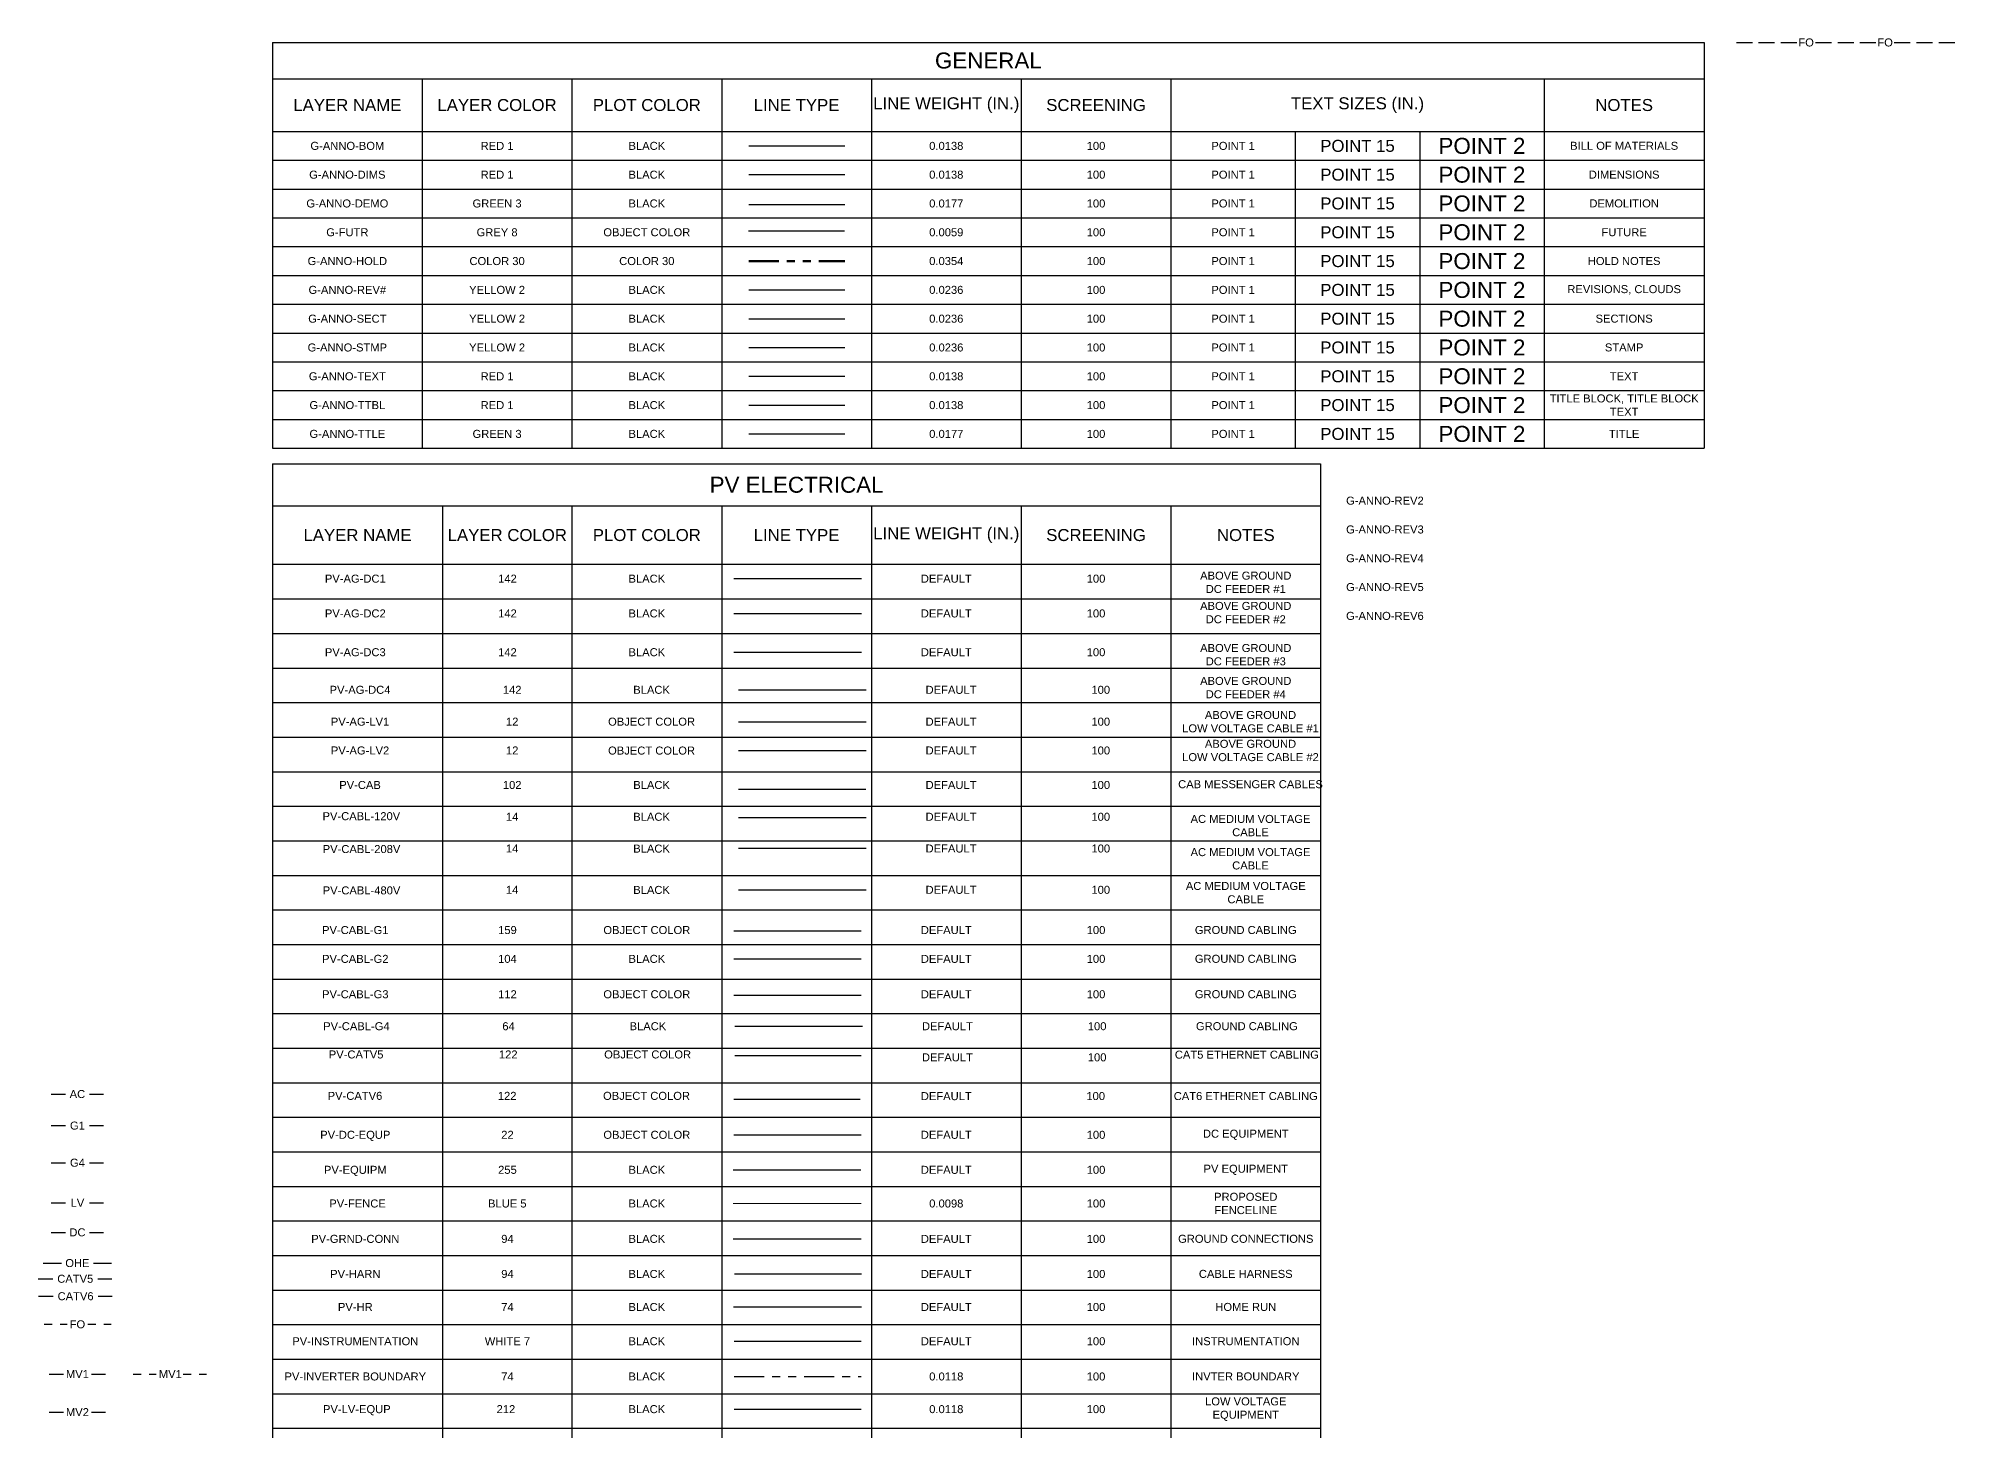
# Model space of a CAD drawing. Header units: feet. Extents: x -21 to 1000, y -35 to 71.
# Drawn here: x -20.82 to 3.13, y -17.35 to 0.05 of the extents above; entities that cross this region are included whole.
import ezdxf
from ezdxf.enums import TextEntityAlignment as Align
from ezdxf.lldxf.tags import DXFTag

# ---------------------------------------------------------------- set-up
doc = ezdxf.new("R2010")
doc.units = ezdxf.units.FT
doc.header["$MEASUREMENT"] = 0
for name, pattern in [('DASHDOTX2', [2, 1, -0.5, 0, -0.5]), ('PHANTOM2', [1.25, 0.625, -0.125, 0.125, -0.125, 0.125, -0.125]), ('PHANTOM4', [0.6875, 0.3125, 0.0625, -0.0625, 0.0625, -0.0625, 0.0625, -0.0625])]:
    doc.linetypes.add(name, pattern=pattern)
for name, color, linetype in [('G-ANNO-BOM', 1, 'Continuous'), ('G-ANNO-DEMO', 3, 'Continuous'), ('G-ANNO-DIMS', 1, 'Continuous'), ('G-ANNO-REV1', 2, 'Continuous'), ('G-ANNO-REV2', 2, 'Continuous'), ('G-ANNO-REV3', 2, 'Continuous'), ('G-ANNO-REV4', 2, 'Continuous'), ('G-ANNO-REV5', 2, 'Continuous'), ('G-ANNO-REV6', 2, 'Continuous'), ('G-ANNO-SECT', 2, 'Continuous'), ('G-ANNO-STMP', 2, 'Continuous'), ('G-ANNO-TEXT', 1, 'Continuous'), ('G-ANNO-TTBL', 1, 'Continuous'), ('G-ANNO-TTLE', 3, 'Continuous'), ('G-FUTR', 8, 'Continuous'), ('PV-AG-DC1', 142, 'DC1'), ('PV-AG-DC2', 142, 'AGDC2'), ('PV-AG-DC3', 142, 'AGDC3'), ('PV-AG-DC4', 142, 'AGDC4'), ('PV-AG-LV1', 12, 'AGLV1'), ('PV-AG-LV2', 12, 'AGLV2'), ('PV-CAB', 102, 'CAB'), ('PV-CABL-120V', 14, '120V'), ('PV-CABL-208V', 14, '208V'), ('PV-CABL-480V', 14, '480V'), ('PV-CABL-G1', 159, 'G1'), ('PV-CABL-G2', 104, 'G2'), ('PV-CABL-G3', 112, 'G3'), ('PV-CABL-G4', 64, 'G4'), ('PV-CATV5', 122, 'CATV5'), ('PV-CATV6', 122, 'CATV6'), ('PV-DC-EQUP', 22, 'Continuous'), ('PV-EQUIPM', 255, 'Continuous'), ('PV-GRND-CONN', 94, 'Continuous'), ('PV-HARN', 94, 'Continuous'), ('PV-HR', 74, 'Continuous'), ('PV-INSTRUMENTATION', 7, 'Continuous'), ('PV-INVERTER BOUNDARY', 74, 'PHANTOM4'), ('PV-LV-EQUP', 212, 'Continuous'), ('PV-MESS-CABL', 102, 'MESSENGER')]:
    doc.layers.add(name, color=color, linetype=linetype)
doc.layers.add('G-ANNO-HOLD', color=30, linetype='PHANTOM4', lineweight=90)
doc.layers.add('PV-FENCE', color=5, linetype='FENCELINE1', lineweight=20)
doc.styles.add('NEI-A', font='arial.ttf')
tags = doc.linetypes.add('120V', pattern='A,0.176989,-0.050727,["120V",NEI-A,S=0.1,R=0,X=0,Y=-0.05],-0.379482,0.176989', length=0.784187).pattern_tags.tags
tags[6] = DXFTag(74, 10)
tags = doc.linetypes.add('208V', pattern='A,0.176989,-0.050727,["208V",NEI-A,S=0.1,R=0,X=0,Y=-0.05],-0.379482,0.176989', length=0.784187).pattern_tags.tags
tags[6] = DXFTag(74, 10)
tags = doc.linetypes.add('480V', pattern='A,0.176989,-0.050727,["480V",NEI-A,S=0.1,R=0,X=0,Y=-0.05],-0.379482,0.176989', length=0.784187).pattern_tags.tags
tags[6] = DXFTag(74, 10)
tags = doc.linetypes.add('AGDC2', pattern='A,0.176989,-0.035266,["DC2",NEI-A,S=0.1,R=0,X=0,Y=-0.05],-0.314734,0.176989', length=0.703978).pattern_tags.tags
tags[6] = DXFTag(74, 10)
tags = doc.linetypes.add('AGDC3', pattern='A,0.176989,-0.035266,["DC3",NEI-A,S=0.1,R=0,X=0,Y=-0.05],-0.314734,0.176989', length=0.703978).pattern_tags.tags
tags[6] = DXFTag(74, 10)
tags = doc.linetypes.add('AGDC4', pattern='A,0.176989,-0.035266,["DC4",NEI-A,S=0.1,R=0,X=0,Y=-0.05],-0.314734,0.176989', length=0.703978).pattern_tags.tags
tags[6] = DXFTag(74, 10)
tags = doc.linetypes.add('AGLV1', pattern='A,0.176989,-0.050716,["LV1",NEI-A,S=0.1,R=0,X=0,Y=-0.05],-0.299284,0.176989', length=0.703978).pattern_tags.tags
tags[6] = DXFTag(74, 10)
tags = doc.linetypes.add('AGLV2', pattern='A,0.176989,-0.050716,["LV2",NEI-A,S=0.1,R=0,X=0,Y=-0.05],-0.299284,0.176989', length=0.703978).pattern_tags.tags
tags[6] = DXFTag(74, 10)
tags = doc.linetypes.add('CAB', pattern='A,0.176989,-0.031378,["CAB",NEI-A,S=0.1,R=0,X=0,Y=-0.05],-0.318622,0.176989', length=0.703978).pattern_tags.tags
tags[6] = DXFTag(74, 10)
tags = doc.linetypes.add('CATV5', pattern='A,0.18216,-0.054518,["CATV5",NEI-A,S=0.1,R=0,X=0,Y=-0.05],-0.505136,0.176989', length=0.918803).pattern_tags.tags
tags[6] = DXFTag(74, 10)
tags = doc.linetypes.add('CATV6', pattern='A,0.18216,-0.054518,["CATV6",NEI-A,S=0.1,R=0,X=0,Y=-0.05],-0.505136,0.176989', length=0.918803).pattern_tags.tags
tags[6] = DXFTag(74, 10)
tags = doc.linetypes.add('DC1', pattern='A,0.176989,-0.035266,["DC1",NEI-A,S=0.1,R=0,X=0,Y=-0.05],-0.314734,0.176989', length=0.703978).pattern_tags.tags
tags[6] = DXFTag(74, 10)
doc.linetypes.add('FENCELINE1', pattern='A,0.25,-0.1,[133,ltypeshp.shx,S=0.1,R=0,X=-0.1,Y=0],-0.1,1', length=1.45)
tags = doc.linetypes.add('FIBER', pattern='A,0.376989,-0.053001,["FO",NEI-A,S=0.1,R=0,X=0,Y=-0.05],-0.246999,0.376989', length=1.053978).pattern_tags.tags
tags[6] = DXFTag(74, 10)
tags = doc.linetypes.add('G1', pattern='A,0.176989,-0.056821,["G1",NEI-A,S=0.1,R=0,X=0,Y=-0.05],-0.243179,0.176989', length=0.653978).pattern_tags.tags
tags[6] = DXFTag(74, 10)
tags = doc.linetypes.add('G2', pattern='A,0.176989,-0.056821,["G2",NEI-A,S=0.1,R=0,X=0,Y=-0.05],-0.243179,0.176989', length=0.653978).pattern_tags.tags
tags[6] = DXFTag(74, 10)
tags = doc.linetypes.add('G3', pattern='A,0.176989,-0.056821,["G3",NEI-A,S=0.1,R=0,X=0,Y=-0.05],-0.243179,0.176989', length=0.653978).pattern_tags.tags
tags[6] = DXFTag(74, 10)
tags = doc.linetypes.add('G4', pattern='A,0.176989,-0.056821,["G4",NEI-A,S=0.1,R=0,X=0,Y=-0.05],-0.243179,0.176989', length=0.653978).pattern_tags.tags
tags[6] = DXFTag(74, 10)
tags = doc.linetypes.add('MESSENGER', pattern='A,0.176989,-0.031547,["MESS",NEI-A,S=0.1,R=0,X=0,Y=-0.05],-0.429956,0.176989', length=0.815481).pattern_tags.tags
tags[6] = DXFTag(74, 10)

# ---------------------------------------------------------------- blocks, each defined once
blk = doc.blocks.new('*T188')
at = {"color": 0, "linetype": 'ByBlock', "lineweight": -2, "transparency": 16777216}
for p, q in [((0, 0), (13.101, 0)), ((0, 0), (0, -26.739)), ((13.101, 0), (13.101, -26.739)), ((0, -0.525), (13.101, -0.525)), ((2.127, -0.525), (2.127, -26.739)), ((3.743, -0.525), (3.743, -26.739)), ((5.615, -0.525), (5.615, -26.739)), ((7.486, -0.525), (7.486, -26.739)), ((9.358, -0.525), (9.358, -26.739)), ((11.23, -0.525), (11.23, -26.739)), ((0, -1.256), (13.101, -1.256)), ((0, -1.688), (13.101, -1.688)), ((0, -2.12), (13.101, -2.12)), ((0, -2.552), (13.101, -2.552)), ((0, -2.984), (13.101, -2.984)), ((0, -3.416), (13.101, -3.416)), ((0, -3.848), (13.101, -3.848)), ((0, -4.28), (13.101, -4.28)), ((0, -4.712), (13.101, -4.712)), ((0, -5.144), (13.101, -5.144)), ((0, -5.575), (13.101, -5.575)), ((0, -6.007), (13.101, -6.007)), ((0, -6.439), (13.101, -6.439)), ((0, -6.871), (13.101, -6.871)), ((0, -7.303), (13.101, -7.303)), ((0, -7.735), (13.101, -7.735)), ((0, -8.167), (13.101, -8.167)), ((0, -8.599), (13.101, -8.599)), ((0, -9.031), (13.101, -9.031)), ((0, -9.463), (13.101, -9.463)), ((0, -9.895), (13.101, -9.895)), ((0, -10.327), (13.101, -10.327)), ((0, -10.758), (13.101, -10.758)), ((0, -11.19), (13.101, -11.19)), ((0, -11.622), (13.101, -11.622)), ((0, -12.054), (13.101, -12.054)), ((0, -12.486), (13.101, -12.486)), ((0, -12.918), (13.101, -12.918)), ((0, -13.35), (13.101, -13.35)), ((0, -13.782), (13.101, -13.782)), ((0, -14.214), (13.101, -14.214)), ((0, -14.646), (13.101, -14.646)), ((0, -15.078), (13.101, -15.078)), ((0, -15.51), (13.101, -15.51)), ((0, -15.941), (13.101, -15.941)), ((0, -16.373), (13.101, -16.373)), ((0, -16.805), (13.101, -16.805)), ((0, -17.237), (13.101, -17.237)), ((0, -17.669), (13.101, -17.669)), ((0, -18.101), (13.101, -18.101)), ((0, -18.533), (13.101, -18.533)), ((0, -18.965), (13.101, -18.965)), ((0, -19.397), (13.101, -19.397)), ((0, -19.829), (13.101, -19.829)), ((0, -20.261), (13.101, -20.261)), ((0, -20.693), (13.101, -20.693)), ((0, -21.125), (13.101, -21.125)), ((0, -21.556), (13.101, -21.556)), ((0, -21.988), (13.101, -21.988)), ((0, -22.42), (13.101, -22.42)), ((0, -22.852), (13.101, -22.852)), ((0, -23.284), (13.101, -23.284)), ((0, -23.716), (13.101, -23.716)), ((0, -24.148), (13.101, -24.148)), ((0, -24.58), (13.101, -24.58)), ((0, -25.012), (13.101, -25.012)), ((0, -25.444), (13.101, -25.444)), ((0, -25.876), (13.101, -25.876)), ((0, -26.308), (13.101, -26.308)), ((0, -26.739), (13.101, -26.739))]:
    blk.add_line(p, q, dxfattribs=at)
at = {"color": 0, "transparency": 16777216, "attachment_point": 5, "style": 'NEI-A'}
for s, insert, char_height, width in [('PV ELECTRICAL', (6.551, -0.263), 0.2, 12.98132), ('LAYER NAME', (1.063, -0.891), 0.15, 2.00687), ('LAYER COLOR', (2.935, -0.891), 0.15, 1.49637), ('PLOT COLOR', (4.679, -0.891), 0.15, 1.75162), ('LINE TYPE', (6.551, -0.891), 0.15, 1.75162), ('LINE WEIGHT (IN.)', (8.422, -0.891), 0.15, 1.75162), ('SCREENING', (10.294, -0.891), 0.15, 1.75162), ('NOTES', (12.166, -0.891), 0.15, 1.75162)]:
    blk.add_mtext(s, dxfattribs=dict(at, insert=insert, char_height=char_height, width=width))
blk = doc.blocks.new('*T189')
at = {"color": 0, "linetype": 'ByBlock', "lineweight": -2, "transparency": 16777216}
for p, q in [((0, 0), (17.895, 0)), ((0, 0), (0, -5.072)), ((17.895, 0), (17.895, -5.072)), ((0, -0.453), (17.895, -0.453)), ((1.872, -0.453), (1.872, -5.072)), ((3.743, -0.453), (3.743, -5.072)), ((5.615, -0.453), (5.615, -5.072)), ((7.486, -0.453), (7.486, -5.072)), ((9.358, -0.453), (9.358, -5.072)), ((11.23, -0.453), (11.23, -5.072)), ((15.895, -0.453), (15.895, -5.072)), ((0, -1.112), (17.895, -1.112)), ((12.785, -1.112), (12.785, -5.072)), ((14.34, -1.112), (14.34, -5.072)), ((0, -1.472), (17.895, -1.472)), ((0, -1.832), (17.895, -1.832)), ((0, -2.192), (17.895, -2.192)), ((0, -2.552), (17.895, -2.552)), ((0, -2.912), (17.895, -2.912)), ((0, -3.272), (17.895, -3.272)), ((0, -3.632), (17.895, -3.632)), ((0, -3.992), (17.895, -3.992)), ((0, -4.352), (17.895, -4.352)), ((0, -4.712), (17.895, -4.712)), ((0, -5.072), (17.895, -5.072))]:
    blk.add_line(p, q, dxfattribs=at)
at = {"color": 0, "transparency": 16777216, "attachment_point": 5, "style": 'NEI-A'}
for s, insert, char_height, width in [('GENERAL', (8.948, -0.227), 0.2, 17.7751), ('LAYER NAME', (0.936, -0.783), 0.15, 1.75162), ('LAYER COLOR', (2.807, -0.783), 0.15, 1.75162), ('PLOT COLOR', (4.679, -0.783), 0.15, 1.75162), ('LINE TYPE', (6.551, -0.783), 0.15, 1.75162), ('LINE WEIGHT (IN.)', (8.422, -0.783), 0.15, 1.75162), ('SCREENING', (10.294, -0.783), 0.15, 1.75162), ('TEXT SIZES (IN.)', (13.562, -0.783), 0.15, 4.5454), ('NOTES', (16.895, -0.783), 0.15, 1.88)]:
    blk.add_mtext(s, dxfattribs=dict(at, insert=insert, char_height=char_height, width=width))

msp = doc.modelspace()

# ---------------------------------------------------------------- linework, layer by layer
for p, q in [((0, 0), (0, -3)), ((0.4028329, 0), (0.6030006, 0)), ((0.6812878, 0), (0.8811003, 0)), ((0.9593874, 0), (1.1591999, 0)), ((1.3909, 0), (1.5910676, 0)), ((1.6693548, 0), (1.8691673, 0)), ((1.9474545, 0), (2.147267, 0)), ((2.3751099, 0), (2.5752776, 0)), ((2.6535647, 0), (2.8533772, 0)), ((2.9316644, 0), (3.1314769, 0))]:
    msp.add_line(p, q)
at = {"layer": 'Defpoints', "linetype": 'Continuous'}
for p, q in [((-20.6602563, -13.1432957), (-20.4832675, -13.1432957)), ((-20.1832675, -13.1432957), (-20.0062787, -13.1432957)), ((-20.6602563, -13.537549), (-20.4832675, -13.537549)), ((-20.1832675, -13.537549), (-20.0062787, -13.537549)), ((-20.6602563, -14.0014817), (-20.4832675, -14.0014817)), ((-20.1832675, -14.0014817), (-20.0062787, -14.0014817)), ((-20.6602563, -14.5025974), (-20.4832675, -14.5025974)), ((-20.1832675, -14.5025974), (-20.0062787, -14.5025974)), ((-20.6602563, -14.871895), (-20.4832675, -14.871895)), ((-20.1832675, -14.871895), (-20.0062787, -14.871895)), ((-20.7602563, -15.2558354), (-20.5332675, -15.2558354)), ((-20.1332675, -15.2558354), (-19.9062787, -15.2558354)), ((-20.8219323, -15.452096), (-20.6397721, -15.452096)), ((-20.0801178, -15.452096), (-19.9031291, -15.452096)), ((-20.8177896, -15.6704099), (-20.6356294, -15.6704099)), ((-20.0759752, -15.6704099), (-19.8989864, -15.6704099)), ((-20.6852563, -16.6429847), (-20.5082675, -16.6429847)), ((-20.1582675, -16.6429847), (-19.9812787, -16.6429847)), ((-20.6852563, -17.1189595), (-20.5082675, -17.1189595)), ((-20.1582675, -17.1189595), (-19.9812787, -17.1189595))]:
    msp.add_line(p, q, dxfattribs=at)
at = {"layer": 'Defpoints', "linetype": 'DASHDOTX2', "ltscale": 0.1}
for p, q in [((-20.7494104, -16.0182218), (-20.4606941, -16.0182218)), ((-20.2010911, -16.0182218), (-19.9123748, -16.0182218)), ((-19.6365699, -16.6429847), (-19.3478536, -16.6429847)), ((-19.0100513, -16.6429847), (-18.721335, -16.6429847))]:
    msp.add_line(p, q, dxfattribs=at)
at = {"layer": 'G-ANNO-BOM'}
msp.add_line((-11.9417873, -1.292392), (-10.7393752, -1.292392), dxfattribs=at)
at = {"layer": 'G-ANNO-DEMO'}
msp.add_line((-11.9417873, -2.0255949), (-10.7393752, -2.0255949), dxfattribs=at)
at = {"layer": 'G-ANNO-DIMS'}
msp.add_line((-11.9417873, -1.652392), (-10.7393752, -1.652392), dxfattribs=at)
at = {"layer": 'G-ANNO-HOLD'}
msp.add_line((-11.9417873, -2.732392), (-10.7393752, -2.732392), dxfattribs=at)
at = {"layer": 'G-ANNO-REV1'}
msp.add_line((-11.9417873, -3.092392), (-10.7393752, -3.092392), dxfattribs=at)
at = {"layer": 'G-ANNO-SECT'}
msp.add_line((-11.9417873, -3.452392), (-10.7393752, -3.452392), dxfattribs=at)
at = {"layer": 'G-ANNO-STMP'}
msp.add_line((-11.9417873, -3.812392), (-10.7393752, -3.812392), dxfattribs=at)
at = {"layer": 'G-ANNO-TEXT'}
msp.add_line((-11.9417873, -4.172392), (-10.7393752, -4.172392), dxfattribs=at)
at = {"layer": 'G-ANNO-TTBL'}
msp.add_line((-11.9417873, -4.532392), (-10.7393752, -4.532392), dxfattribs=at)
at = {"layer": 'G-ANNO-TTLE'}
msp.add_line((-11.9417873, -4.892392), (-10.7393752, -4.892392), dxfattribs=at)
at = {"layer": 'G-FUTR'}
msp.add_line((-11.9456463, -2.356196), (-10.7432342, -2.356196), dxfattribs=at)
at = {"layer": 'PV-AG-DC1'}
msp.add_lwpolyline([(-12.1289701, -6.7018832), (-10.5320858, -6.7018832)], dxfattribs=at)
at = {"layer": 'PV-AG-DC2'}
msp.add_lwpolyline([(-12.1289701, -7.1362707), (-10.5320858, -7.1362707)], dxfattribs=at)
at = {"layer": 'PV-AG-DC3'}
msp.add_lwpolyline([(-12.1289701, -7.6211807), (-10.5320858, -7.6211807)], dxfattribs=at)
msp.add_lwpolyline([(-12.1289701, -7.6211807), (-10.5320858, -7.6211807)], dxfattribs=at)
at = {"layer": 'PV-AG-DC4'}
msp.add_lwpolyline([(-12.0697087, -8.0911189), (-10.4728243, -8.0911189)], dxfattribs=at)
at = {"layer": 'PV-AG-LV1'}
msp.add_lwpolyline([(-12.0697087, -8.4892898), (-10.4728243, -8.4892898)], dxfattribs=at)
at = {"layer": 'PV-AG-LV2'}
msp.add_lwpolyline([(-12.0697087, -8.8492898), (-10.4728243, -8.8492898)], dxfattribs=at)
at = {"layer": 'PV-CAB'}
msp.add_lwpolyline([(-12.0716831, -9.3314186), (-10.4784169, -9.3314186)], dxfattribs=at)
at = {"layer": 'PV-CABL-120V'}
msp.add_lwpolyline([(-12.0692729, -9.6876706), (-10.4756048, -9.6876706)], dxfattribs=at)
at = {"layer": 'PV-CABL-208V'}
msp.add_lwpolyline([(-12.0692729, -10.0691138), (-10.4756048, -10.0691138)], dxfattribs=at)
at = {"layer": 'PV-CABL-480V'}
msp.add_lwpolyline([(-12.0692729, -10.5905321), (-10.4756048, -10.5905321)], dxfattribs=at)
at = {"layer": 'PV-CABL-G1', "linetype": 'G1'}
msp.add_lwpolyline([(-12.1285343, -11.1037496), (-10.5348662, -11.1037496)], dxfattribs=at)
at = {"layer": 'PV-CABL-G2', "linetype": 'G2'}
msp.add_lwpolyline([(-12.1278884, -11.4537032), (-10.5348662, -11.4537032)], dxfattribs=at)
at = {"layer": 'PV-CABL-G3'}
msp.add_lwpolyline([(-12.1285343, -11.9061057), (-10.5348662, -11.9061057)], dxfattribs=at)
at = {"layer": 'PV-CABL-G4', "linetype": 'G4'}
msp.add_lwpolyline([(-12.1141056, -12.2958456), (-10.5210835, -12.2958456)], dxfattribs=at)
at = {"layer": 'PV-CATV5'}
msp.add_lwpolyline([(-12.1150737, -12.6624987), (-10.5357302, -12.6624987)], dxfattribs=at)
at = {"layer": 'PV-CATV6'}
msp.add_lwpolyline([(-12.1288565, -13.2090278), (-10.5495129, -13.2090278)], dxfattribs=at)
at = {"layer": 'PV-DC-EQUP'}
msp.add_line((-12.1298683, -13.6526836), (-10.5369518, -13.6526836), dxfattribs=at)
at = {"layer": 'PV-EQUIPM', "color": 0}
msp.add_line((-12.1348436, -14.0904836), (-10.5419414, -14.0904836), dxfattribs=at)
at = {"layer": 'PV-FENCE', "ltscale": 0.5}
msp.add_line((-12.1347289, -14.5112531), (-10.5357044, -14.5112531), dxfattribs=at)
at = {"layer": 'PV-GRND-CONN'}
msp.add_line((-12.135116, -14.9532753), (-10.5350019, -14.9532753), dxfattribs=at)
at = {"layer": 'PV-HARN'}
msp.add_line((-12.1220255, -15.3919841), (-10.5315178, -15.3919841), dxfattribs=at)
at = {"layer": 'PV-HR'}
msp.add_line((-12.1314598, -15.8048584), (-10.5344857, -15.8048584), dxfattribs=at)
at = {"layer": 'PV-INSTRUMENTATION'}
msp.add_line((-12.1250078, -16.2330023), (-10.5377117, -16.2330023), dxfattribs=at)
at = {"layer": 'PV-INVERTER BOUNDARY'}
msp.add_line((-12.1250078, -16.6731129), (-10.5377117, -16.6731129), dxfattribs=at)
at = {"layer": 'PV-LV-EQUP'}
msp.add_line((-12.1251511, -17.0816466), (-10.5378551, -17.0816466), dxfattribs=at)

# ---------------------------------------------------------------- block references
for name, p in [('*T189', (-17.8951027, 0)), ('*T188', (-17.8951027, -5.2665636))]:
    msp.add_blockref(name, p)

# ---------------------------------------------------------------- texts
at = {"style": 'NEI-A'}
for p in [(1.2744691, 0), (2.2621732, 0)]:
    msp.add_text('FO', height=0.1, dxfattribs=at).set_placement(p, align=Align.MIDDLE_CENTER)
at = {"layer": 'Defpoints', "linetype": 'G1', "style": 'NEI-A'}
for s, p in [('AC', (-20.3332675, -13.1432957)), ('G1', (-20.3332675, -13.537549)), ('G4', (-20.3332675, -14.0014817)), ('LV', (-20.3332675, -14.5025974)), ('DC', (-20.3332675, -14.871895)), ('OHE', (-20.3332675, -15.2558354)), ('CATV5', (-20.3601174, -15.452096)), ('CATV6', (-20.3559747, -15.6704099)), ('FO', (-20.3332675, -16.0212522)), ('MV1', (-20.3332675, -16.6429847)), ('MV1', (-19.1714813, -16.6429847)), ('MV2', (-20.3332675, -17.1189595))]:
    msp.add_text(s, height=0.1, dxfattribs=at).set_placement(p, align=Align.MIDDLE_CENTER)
at = {"layer": 'G-ANNO-BOM', "style": 'NEI-A'}
for s, height, p in [('POINT 2', 0.2, (-2.777566, -1.292392)), ('G-ANNO-BOM', 0.1, (-16.9592938, -1.292392)), ('RED 1', 0.1, (-15.0876759, -1.292392)), ('BLACK', 0.1, (-13.2160581, -1.292392)), ('0.0138', 0.1, (-9.4728225, -1.292392)), ('100', 0.1, (-7.6012046, -1.292392)), ('POINT 1', 0.1, (-5.8878298, -1.292392)), ('POINT 15', 0.15, (-4.3326979, -1.292392))]:
    msp.add_text(s, height=height, dxfattribs=at).set_placement(p, align=Align.MIDDLE_CENTER)
at = {"layer": 'G-ANNO-BOM', "insert": (-1, -1.292392), "char_height": 0.1, "width": 2, "attachment_point": 5, "style": 'NEI-A'}
msp.add_mtext('BILL OF MATERIALS', dxfattribs=at)
at = {"layer": 'G-ANNO-DEMO', "style": 'NEI-A'}
for s, height, p in [('POINT 2', 0.2, (-2.777566, -2.012392)), ('G-ANNO-DEMO', 0.1, (-16.9592938, -2.012392)), ('GREEN 3', 0.1, (-15.0876759, -2.012392)), ('BLACK', 0.1, (-13.2160581, -2.012392)), ('0.0177', 0.1, (-9.4728225, -2.012392)), ('100', 0.1, (-7.6012046, -2.012392)), ('POINT 1', 0.1, (-5.8878298, -2.012392)), ('POINT 15', 0.15, (-4.3326979, -2.012392))]:
    msp.add_text(s, height=height, dxfattribs=at).set_placement(p, align=Align.MIDDLE_CENTER)
at = {"layer": 'G-ANNO-DEMO', "insert": (-1, -2.012392), "char_height": 0.1, "width": 2, "attachment_point": 5, "style": 'NEI-A'}
msp.add_mtext('DEMOLITION', dxfattribs=at)
at = {"layer": 'G-ANNO-DIMS', "style": 'NEI-A'}
for s, height, p in [('G-ANNO-DIMS', 0.1, (-16.9592938, -1.652392)), ('RED 1', 0.1, (-15.0876759, -1.652392)), ('BLACK', 0.1, (-13.2160581, -1.652392)), ('0.0138', 0.1, (-9.4728225, -1.652392)), ('100', 0.1, (-7.6012046, -1.652392)), ('POINT 1', 0.1, (-5.8878298, -1.652392)), ('POINT 15', 0.15, (-4.3326979, -1.652392)), ('POINT 2', 0.2, (-2.777566, -1.652392))]:
    msp.add_text(s, height=height, dxfattribs=at).set_placement(p, align=Align.MIDDLE_CENTER)
at = {"layer": 'G-ANNO-DIMS', "insert": (-1, -1.652392), "char_height": 0.1, "width": 2, "attachment_point": 5, "style": 'NEI-A'}
msp.add_mtext('DIMENSIONS', dxfattribs=at)
at = {"layer": 'G-ANNO-HOLD', "style": 'NEI-A'}
for s, height, p in [('POINT 2', 0.2, (-2.777566, -2.732392)), ('G-ANNO-HOLD', 0.1, (-16.9592938, -2.732392)), ('COLOR 30', 0.1, (-15.0876759, -2.732392)), ('COLOR 30', 0.1, (-13.2160581, -2.732392)), ('0.0354', 0.1, (-9.4728225, -2.732392)), ('100', 0.1, (-7.6012046, -2.732392)), ('POINT 1', 0.1, (-5.8878298, -2.732392)), ('POINT 15', 0.15, (-4.3326979, -2.732392))]:
    msp.add_text(s, height=height, dxfattribs=at).set_placement(p, align=Align.MIDDLE_CENTER)
at = {"layer": 'G-ANNO-HOLD', "insert": (-1, -2.732392), "char_height": 0.1, "width": 2, "attachment_point": 5, "style": 'NEI-A'}
msp.add_mtext('HOLD NOTES', dxfattribs=at)
at = {"layer": 'G-ANNO-REV1', "style": 'NEI-A'}
for s, height, p in [('G-ANNO-REV#', 0.1, (-16.9592938, -3.092392)), ('YELLOW 2', 0.1, (-15.0876759, -3.092392)), ('BLACK', 0.1, (-13.2160581, -3.092392)), ('0.0236', 0.1, (-9.4728225, -3.092392)), ('100', 0.1, (-7.6012046, -3.092392)), ('POINT 1', 0.1, (-5.8878298, -3.092392)), ('POINT 15', 0.15, (-4.3326979, -3.092392)), ('POINT 2', 0.2, (-2.777566, -3.092392))]:
    msp.add_text(s, height=height, dxfattribs=at).set_placement(p, align=Align.MIDDLE_CENTER)
at = {"layer": 'G-ANNO-REV1', "insert": (-1, -3.092392), "char_height": 0.1, "width": 2, "attachment_point": 5, "style": 'NEI-A'}
msp.add_mtext('REVISIONS, CLOUDS', dxfattribs=at)
at = {"layer": 'G-ANNO-REV2', "insert": (-3.9903089, -5.7277006), "char_height": 0.1, "attachment_point": 5, "style": 'NEI-A'}
msp.add_mtext('G-ANNO-REV2', dxfattribs=at)
at = {"layer": 'G-ANNO-REV3', "insert": (-3.9903089, -6.0877006), "char_height": 0.1, "attachment_point": 5, "style": 'NEI-A'}
msp.add_mtext('G-ANNO-REV3', dxfattribs=at)
at = {"layer": 'G-ANNO-REV4', "insert": (-3.9903089, -6.4477006), "char_height": 0.1, "attachment_point": 5, "style": 'NEI-A'}
msp.add_mtext('G-ANNO-REV4', dxfattribs=at)
at = {"layer": 'G-ANNO-REV5', "insert": (-3.9903089, -6.8077006), "char_height": 0.1, "attachment_point": 5, "style": 'NEI-A'}
msp.add_mtext('G-ANNO-REV5', dxfattribs=at)
at = {"layer": 'G-ANNO-REV6', "insert": (-3.9903089, -7.1677006), "char_height": 0.1, "attachment_point": 5, "style": 'NEI-A'}
msp.add_mtext('G-ANNO-REV6', dxfattribs=at)
at = {"layer": 'G-ANNO-SECT', "style": 'NEI-A'}
for s, height, p in [('POINT 2', 0.2, (-2.777566, -3.452392)), ('G-ANNO-SECT', 0.1, (-16.9592938, -3.452392)), ('YELLOW 2', 0.1, (-15.0876759, -3.452392)), ('BLACK', 0.1, (-13.2160581, -3.452392)), ('0.0236', 0.1, (-9.4728225, -3.452392)), ('100', 0.1, (-7.6012046, -3.452392)), ('POINT 1', 0.1, (-5.8878298, -3.452392)), ('POINT 15', 0.15, (-4.3326979, -3.452392))]:
    msp.add_text(s, height=height, dxfattribs=at).set_placement(p, align=Align.MIDDLE_CENTER)
at = {"layer": 'G-ANNO-SECT', "insert": (-1, -3.452392), "char_height": 0.1, "width": 2, "attachment_point": 5, "style": 'NEI-A'}
msp.add_mtext('SECTIONS', dxfattribs=at)
at = {"layer": 'G-ANNO-STMP', "style": 'NEI-A'}
for s, height, p in [('G-ANNO-STMP', 0.1, (-16.9592938, -3.812392)), ('YELLOW 2', 0.1, (-15.0876759, -3.812392)), ('BLACK', 0.1, (-13.2160581, -3.812392)), ('0.0236', 0.1, (-9.4728225, -3.812392)), ('100', 0.1, (-7.6012046, -3.812392)), ('POINT 1', 0.1, (-5.8878298, -3.812392)), ('POINT 15', 0.15, (-4.3326979, -3.812392)), ('POINT 2', 0.2, (-2.777566, -3.812392))]:
    msp.add_text(s, height=height, dxfattribs=at).set_placement(p, align=Align.MIDDLE_CENTER)
at = {"layer": 'G-ANNO-STMP', "insert": (-1, -3.812392), "char_height": 0.1, "width": 2, "attachment_point": 5, "style": 'NEI-A'}
msp.add_mtext('STAMP', dxfattribs=at)
at = {"layer": 'G-ANNO-TEXT', "style": 'NEI-A'}
for s, height, p in [('POINT 2', 0.2, (-2.777566, -4.172392)), ('G-ANNO-TEXT', 0.1, (-16.9592938, -4.172392)), ('RED 1', 0.1, (-15.0876759, -4.172392)), ('BLACK', 0.1, (-13.2160581, -4.172392)), ('0.0138', 0.1, (-9.4728225, -4.172392)), ('100', 0.1, (-7.6012046, -4.172392)), ('POINT 1', 0.1, (-5.8878298, -4.172392)), ('POINT 15', 0.15, (-4.3326979, -4.172392))]:
    msp.add_text(s, height=height, dxfattribs=at).set_placement(p, align=Align.MIDDLE_CENTER)
at = {"layer": 'G-ANNO-TEXT', "insert": (-1, -4.172392), "char_height": 0.1, "width": 2, "attachment_point": 5, "style": 'NEI-A'}
msp.add_mtext('TEXT', dxfattribs=at)
at = {"layer": 'G-ANNO-TTBL', "style": 'NEI-A'}
for s, height, p in [('G-ANNO-TTBL', 0.1, (-16.9592938, -4.532392)), ('RED 1', 0.1, (-15.0876759, -4.532392)), ('BLACK', 0.1, (-13.2160581, -4.532392)), ('0.0138', 0.1, (-9.4728225, -4.532392)), ('100', 0.1, (-7.6012046, -4.532392)), ('POINT 1', 0.1, (-5.8878298, -4.532392)), ('POINT 15', 0.15, (-4.3326979, -4.532392)), ('POINT 2', 0.2, (-2.777566, -4.532392))]:
    msp.add_text(s, height=height, dxfattribs=at).set_placement(p, align=Align.MIDDLE_CENTER)
at = {"layer": 'G-ANNO-TTBL', "insert": (-1, -4.532392), "char_height": 0.1, "width": 2, "attachment_point": 5, "style": 'NEI-A'}
msp.add_mtext('TITLE BLOCK, TITLE BLOCK TEXT', dxfattribs=at)
at = {"layer": 'G-ANNO-TTLE', "style": 'NEI-A'}
for s, height, p in [('POINT 2', 0.2, (-2.777566, -4.892392)), ('G-ANNO-TTLE', 0.1, (-16.9592938, -4.892392)), ('GREEN 3', 0.1, (-15.0876759, -4.892392)), ('BLACK', 0.1, (-13.2160581, -4.892392)), ('0.0177', 0.1, (-9.4728225, -4.892392)), ('100', 0.1, (-7.6012046, -4.892392)), ('POINT 1', 0.1, (-5.8878298, -4.892392)), ('POINT 15', 0.15, (-4.3326979, -4.892392))]:
    msp.add_text(s, height=height, dxfattribs=at).set_placement(p, align=Align.MIDDLE_CENTER)
at = {"layer": 'G-ANNO-TTLE', "insert": (-1, -4.892392), "char_height": 0.1, "width": 2, "attachment_point": 5, "style": 'NEI-A'}
msp.add_mtext('TITLE', dxfattribs=at)
at = {"layer": 'G-FUTR', "style": 'NEI-A'}
for s, height, p in [('G-FUTR', 0.1, (-16.9592938, -2.372392)), ('GREY 8', 0.1, (-15.0876759, -2.372392)), ('OBJECT COLOR', 0.1, (-13.2160581, -2.372392)), ('0.0059', 0.1, (-9.4728225, -2.372392)), ('100', 0.1, (-7.6012046, -2.372392)), ('POINT 1', 0.1, (-5.8878298, -2.372392)), ('POINT 15', 0.15, (-4.3326979, -2.372392)), ('POINT 2', 0.2, (-2.777566, -2.372392))]:
    msp.add_text(s, height=height, dxfattribs=at).set_placement(p, align=Align.MIDDLE_CENTER)
at = {"layer": 'G-FUTR', "insert": (-1, -2.372392), "char_height": 0.1, "width": 2, "attachment_point": 5, "style": 'NEI-A'}
msp.add_mtext('FUTURE', dxfattribs=at)
at = {"layer": 'PV-AG-DC1', "style": 'NEI-A'}
for s, p in [('PV-AG-DC1', (-16.8599106, -6.7018832)), ('142', (-14.9581901, -6.7018832)), ('BLACK', (-13.2160581, -6.7018832)), ('DEFAULT', (-9.4728225, -6.7018832)), ('100', (-7.6012046, -6.7018832))]:
    msp.add_text(s, height=0.1, dxfattribs=at).set_placement(p, align=Align.MIDDLE_CENTER)
at = {"layer": 'PV-AG-DC1', "linetype": 'PHANTOM2', "insert": (-5.7295868, -6.7481964), "char_height": 0.1, "attachment_point": 5, "style": 'NEI-A'}
msp.add_mtext('ABOVE GROUND \\PDC FEEDER #1', dxfattribs=at)
at = {"layer": 'PV-AG-DC2', "style": 'NEI-A'}
for s, p in [('PV-AG-DC2', (-16.8599106, -7.1362707)), ('142', (-14.9581901, -7.1362707)), ('BLACK', (-13.2160581, -7.1362707)), ('DEFAULT', (-9.4728225, -7.1362707)), ('100', (-7.6012046, -7.1362707))]:
    msp.add_text(s, height=0.1, dxfattribs=at).set_placement(p, align=Align.MIDDLE_CENTER)
at = {"layer": 'PV-AG-DC2', "linetype": 'PHANTOM2', "insert": (-5.7295868, -7.1265797), "char_height": 0.1, "attachment_point": 5, "style": 'NEI-A'}
msp.add_mtext('ABOVE GROUND \\PDC FEEDER #2', dxfattribs=at)
at = {"layer": 'PV-AG-DC3', "style": 'NEI-A'}
for s, p in [('PV-AG-DC3', (-16.8599106, -7.6211807)), ('142', (-14.9581901, -7.6211807)), ('BLACK', (-13.2160581, -7.6211807)), ('DEFAULT', (-9.4728225, -7.6211807)), ('100', (-7.6012046, -7.6211807))]:
    msp.add_text(s, height=0.1, dxfattribs=at).set_placement(p, align=Align.MIDDLE_CENTER)
at = {"layer": 'PV-AG-DC3', "linetype": 'PHANTOM2', "insert": (-5.7295868, -7.6526569), "char_height": 0.1, "attachment_point": 5, "style": 'NEI-A'}
msp.add_mtext('ABOVE GROUND \\PDC FEEDER #3', dxfattribs=at)
at = {"layer": 'PV-AG-DC4', "style": 'NEI-A'}
for s, p in [('PV-AG-DC4', (-16.8006492, -8.0911189)), ('142', (-14.8989287, -8.0911189)), ('BLACK', (-13.1567967, -8.0911189)), ('DEFAULT', (-9.413561, -8.0911189)), ('100', (-7.5419432, -8.0911189))]:
    msp.add_text(s, height=0.1, dxfattribs=at).set_placement(p, align=Align.MIDDLE_CENTER)
at = {"layer": 'PV-AG-DC4', "linetype": 'PHANTOM2', "insert": (-5.7295868, -8.064115), "char_height": 0.1, "attachment_point": 5, "style": 'NEI-A'}
msp.add_mtext('ABOVE GROUND \\PDC FEEDER #4', dxfattribs=at)
at = {"layer": 'PV-AG-LV1', "style": 'NEI-A'}
for s, p in [('PV-AG-LV1', (-16.8006492, -8.4892898)), ('12', (-14.8989287, -8.4892898)), ('OBJECT COLOR', (-13.1567967, -8.4892898)), ('DEFAULT', (-9.413561, -8.4892898)), ('100', (-7.5419432, -8.4892898))]:
    msp.add_text(s, height=0.1, dxfattribs=at).set_placement(p, align=Align.MIDDLE_CENTER)
at = {"layer": 'PV-AG-LV1', "linetype": 'PHANTOM2', "insert": (-5.6703254, -8.4898594), "char_height": 0.1, "attachment_point": 5, "style": 'NEI-A'}
msp.add_mtext('ABOVE GROUND \\PLOW VOLTAGE CABLE #1', dxfattribs=at)
at = {"layer": 'PV-AG-LV2', "style": 'NEI-A'}
for s, p in [('PV-AG-LV2', (-16.8006492, -8.8492898)), ('12', (-14.8989287, -8.8492898)), ('OBJECT COLOR', (-13.1567967, -8.850384)), ('DEFAULT', (-9.413561, -8.8492898)), ('100', (-7.5419432, -8.8492898))]:
    msp.add_text(s, height=0.1, dxfattribs=at).set_placement(p, align=Align.MIDDLE_CENTER)
at = {"layer": 'PV-AG-LV2', "linetype": 'PHANTOM2', "insert": (-5.6703254, -8.8498594), "char_height": 0.1, "attachment_point": 5, "style": 'NEI-A'}
msp.add_mtext('ABOVE GROUND \\PLOW VOLTAGE CABLE #2', dxfattribs=at)
at = {"layer": 'PV-CABL-120V', "style": 'NEI-A'}
for s, p in [('PV-CABL-120V', (-16.7840859, -9.6703798)), ('14', (-14.8989287, -9.6778207)), ('BLACK', (-13.1567967, -9.6778207)), ('DEFAULT', (-9.413561, -9.6778207)), ('100', (-7.5419432, -9.6778207))]:
    msp.add_text(s, height=0.1, dxfattribs=at).set_placement(p, align=Align.MIDDLE_CENTER)
at = {"layer": 'PV-CABL-120V', "linetype": 'PHANTOM2', "insert": (-5.6703254, -9.7887638), "char_height": 0.1, "attachment_point": 5, "style": 'NEI-A'}
msp.add_mtext('AC MEDIUM VOLTAGE \\PCABLE', dxfattribs=at)
at = {"layer": 'PV-CABL-208V', "style": 'NEI-A'}
for s, p in [('PV-CABL-208V', (-16.7820366, -10.0813373)), ('14', (-14.8989287, -10.0743582)), ('BLACK', (-13.1567967, -10.0754524)), ('DEFAULT', (-9.413561, -10.0743582)), ('100', (-7.5419432, -10.0743582))]:
    msp.add_text(s, height=0.1, dxfattribs=at).set_placement(p, align=Align.MIDDLE_CENTER)
at = {"layer": 'PV-CABL-208V', "linetype": 'PHANTOM2', "insert": (-5.6703254, -10.2037554), "char_height": 0.1, "attachment_point": 5, "style": 'NEI-A'}
msp.add_mtext('AC MEDIUM VOLTAGE \\PCABLE', dxfattribs=at)
at = {"layer": 'PV-CABL-480V', "style": 'NEI-A'}
for s, p in [('100', (-7.5419432, -10.5909539)), ('PV-CABL-480V', (-16.7820366, -10.597933)), ('14', (-14.8989287, -10.5909539)), ('BLACK', (-13.1567967, -10.5920481)), ('DEFAULT', (-9.413561, -10.5909539))]:
    msp.add_text(s, height=0.1, dxfattribs=at).set_placement(p, align=Align.MIDDLE_CENTER)
at = {"layer": 'PV-CABL-480V', "linetype": 'PHANTOM2', "insert": (-5.7295868, -10.6265972), "char_height": 0.1, "attachment_point": 5, "style": 'NEI-A'}
msp.add_mtext('AC MEDIUM VOLTAGE \\PCABLE', dxfattribs=at)
at = {"layer": 'PV-CABL-G1', "style": 'NEI-A'}
for s, p in [('PV-CABL-G1', (-16.8599106, -11.0937032)), ('159', (-14.9581901, -11.0937032)), ('OBJECT COLOR', (-13.2160581, -11.0937032)), ('DEFAULT', (-9.4728225, -11.0937032)), ('100', (-7.6012046, -11.0937032))]:
    msp.add_text(s, height=0.1, dxfattribs=at).set_placement(p, align=Align.MIDDLE_CENTER)
at = {"layer": 'PV-CABL-G1', "insert": (-5.7295868, -11.0937032), "char_height": 0.1, "attachment_point": 5, "style": 'NEI-A'}
msp.add_mtext('GROUND CABLING', dxfattribs=at)
at = {"layer": 'PV-CABL-G2', "style": 'NEI-A'}
for s, p in [('PV-CABL-G2', (-16.8599106, -11.4537032)), ('104', (-14.9581901, -11.4537032)), ('BLACK', (-13.2160581, -11.4537032)), ('DEFAULT', (-9.4728225, -11.4537032)), ('100', (-7.6012046, -11.4537032))]:
    msp.add_text(s, height=0.1, dxfattribs=at).set_placement(p, align=Align.MIDDLE_CENTER)
at = {"layer": 'PV-CABL-G2', "linetype": 'PHANTOM2', "insert": (-5.7295868, -11.4537032), "char_height": 0.1, "attachment_point": 5, "style": 'NEI-A'}
msp.add_mtext('GROUND CABLING', dxfattribs=at)
at = {"layer": 'PV-CABL-G3', "style": 'NEI-A'}
for s, p in [('PV-CABL-G3', (-16.8599106, -11.8960593)), ('112', (-14.9581901, -11.8960593)), ('OBJECT COLOR', (-13.2160581, -11.8960593)), ('DEFAULT', (-9.4728225, -11.8960593)), ('100', (-7.6012046, -11.8960593))]:
    msp.add_text(s, height=0.1, dxfattribs=at).set_placement(p, align=Align.MIDDLE_CENTER)
at = {"layer": 'PV-CABL-G3', "insert": (-5.7295868, -11.8960593), "char_height": 0.1, "attachment_point": 5, "style": 'NEI-A'}
msp.add_mtext('GROUND CABLING', dxfattribs=at)
at = {"layer": 'PV-CABL-G4', "style": 'NEI-A'}
for s, p in [('PV-CABL-G4', (-16.8461279, -12.2958456)), ('64', (-14.9444074, -12.2958456)), ('BLACK', (-13.2022754, -12.2958456)), ('DEFAULT', (-9.4590397, -12.2958456)), ('100', (-7.5874219, -12.2958456))]:
    msp.add_text(s, height=0.1, dxfattribs=at).set_placement(p, align=Align.MIDDLE_CENTER)
at = {"layer": 'PV-CABL-G4', "linetype": 'PHANTOM2', "insert": (-5.7158041, -12.2958456), "char_height": 0.1, "attachment_point": 5, "style": 'NEI-A'}
msp.add_mtext('GROUND CABLING', dxfattribs=at)
at = {"layer": 'PV-CATV5', "style": 'NEI-A'}
for s, p in [('122', (-14.9480211, -12.64848)), ('OBJECT COLOR', (-13.2058891, -12.64848)), ('DEFAULT', (-9.4590397, -12.6846037)), ('100', (-7.5874219, -12.6846037))]:
    msp.add_text(s, height=0.1, dxfattribs=at).set_placement(p, align=Align.MIDDLE_CENTER)
at = {"layer": 'PV-CATV5', "linetype": 'PHANTOM2', "insert": (-5.7158041, -12.6516607), "char_height": 0.1, "attachment_point": 5, "style": 'NEI-A'}
msp.add_mtext('CAT5 ETHERNET CABLING', dxfattribs=at)
at = {"layer": 'PV-CATV6', "style": 'NEI-A'}
for s, p in [('PV-CATV5', (-16.8497417, -12.64848)), ('PV-CATV6', (-16.8635244, -13.166066)), ('122', (-14.9618039, -13.166066)), ('OBJECT COLOR', (-13.2196719, -13.166066)), ('DEFAULT', (-9.4728225, -13.1694993)), ('100', (-7.6051205, -13.1684507))]:
    msp.add_text(s, height=0.1, dxfattribs=at).set_placement(p, align=Align.MIDDLE_CENTER)
at = {"layer": 'PV-CATV6', "linetype": 'PHANTOM2', "insert": (-5.7295868, -13.1692467), "char_height": 0.1, "attachment_point": 5, "style": 'NEI-A'}
msp.add_mtext('CAT6 ETHERNET CABLING', dxfattribs=at)
at = {"layer": 'PV-DC-EQUP', "style": 'NEI-A'}
for s, p in [('PV-DC-EQUP', (-16.8599106, -13.6526836)), ('22', (-14.9581901, -13.6526836)), ('OBJECT COLOR', (-13.2160581, -13.6526836)), ('DEFAULT', (-9.4728225, -13.6526836)), ('100', (-7.6012046, -13.6526836))]:
    msp.add_text(s, height=0.1, dxfattribs=at).set_placement(p, align=Align.MIDDLE_CENTER)
at = {"layer": 'PV-DC-EQUP', "linetype": 'PHANTOM2', "insert": (-5.7295868, -13.6526836), "char_height": 0.1, "attachment_point": 5, "style": 'NEI-A'}
msp.add_mtext('DC EQUIPMENT', dxfattribs=at)
at = {"layer": 'PV-EQUIPM', "color": 0, "style": 'NEI-A'}
for s, p in [('PV-EQUIPM', (-16.8599106, -14.0904836)), ('255', (-14.9581901, -14.0904836)), ('BLACK', (-13.2160581, -14.0904836)), ('DEFAULT', (-9.4728225, -14.0904836)), ('100', (-7.6012046, -14.0904836))]:
    msp.add_text(s, height=0.1, dxfattribs=at).set_placement(p, align=Align.MIDDLE_CENTER)
at = {"layer": 'PV-EQUIPM', "color": 0, "linetype": 'PHANTOM2', "insert": (-5.7295868, -14.0904836), "char_height": 0.1, "attachment_point": 5, "style": 'NEI-A'}
msp.add_mtext('PV EQUIPMENT', dxfattribs=at)
at = {"layer": 'PV-FENCE', "linetype": 'FIBER', "style": 'NEI-A'}
for s, p in [('PV-FENCE', (-16.8316699, -14.5112526)), ('BLUE 5', (-14.9600521, -14.5112526)), ('BLACK', (-13.2160581, -14.5112526)), ('0.0098', (-9.4728225, -14.5112526)), ('100', (-7.6012046, -14.5112526))]:
    msp.add_text(s, height=0.1, dxfattribs=at).set_placement(p, align=Align.MIDDLE_CENTER)
at = {"layer": 'PV-FENCE', "insert": (-5.7295868, -14.5112531), "char_height": 0.1, "attachment_point": 5, "style": 'NEI-A'}
msp.add_mtext_dynamic_manual_height_columns('PROPOSED FENCELINE', width=0.663226783, gutter_width=0.5, heights=[0], dxfattribs=at)
at = {"layer": 'PV-GRND-CONN', "style": 'NEI-A'}
for s, p in [('PV-GRND-CONN', (-16.8599106, -14.9532753)), ('94', (-14.9581901, -14.9532753)), ('BLACK', (-13.2160581, -14.9532753)), ('DEFAULT', (-9.4728225, -14.9532753)), ('100', (-7.6012046, -14.9532753))]:
    msp.add_text(s, height=0.1, dxfattribs=at).set_placement(p, align=Align.MIDDLE_CENTER)
at = {"layer": 'PV-GRND-CONN', "insert": (-5.7295868, -14.9532753), "char_height": 0.1, "attachment_point": 5, "style": 'NEI-A'}
msp.add_mtext('GROUND CONNECTIONS', dxfattribs=at)
at = {"layer": 'PV-HARN', "style": 'NEI-A'}
for s, p in [('PV-HARN', (-16.8599106, -15.3919841)), ('94', (-14.9581901, -15.3919841)), ('BLACK', (-13.2160581, -15.3919841)), ('DEFAULT', (-9.4728225, -15.3919841)), ('100', (-7.6012046, -15.3919841))]:
    msp.add_text(s, height=0.1, dxfattribs=at).set_placement(p, align=Align.MIDDLE_CENTER)
at = {"layer": 'PV-HARN', "insert": (-5.7295868, -15.3919841), "char_height": 0.1, "attachment_point": 5, "style": 'NEI-A'}
msp.add_mtext('CABLE HARNESS', dxfattribs=at)
at = {"layer": 'PV-HR', "style": 'NEI-A'}
for s, p in [('PV-HR', (-16.8599106, -15.8048584)), ('74', (-14.9581901, -15.8048584)), ('BLACK', (-13.2160581, -15.8048584)), ('DEFAULT', (-9.4728225, -15.8048584)), ('100', (-7.6012046, -15.8048584))]:
    msp.add_text(s, height=0.1, dxfattribs=at).set_placement(p, align=Align.MIDDLE_CENTER)
at = {"layer": 'PV-HR', "linetype": 'PHANTOM2', "insert": (-5.7295868, -15.8048584), "char_height": 0.1, "attachment_point": 5, "style": 'NEI-A'}
msp.add_mtext('HOME RUN', dxfattribs=at)
at = {"layer": 'PV-INSTRUMENTATION', "style": 'NEI-A'}
for s, p in [('PV-INSTRUMENTATION', (-16.8599106, -16.2330023)), ('WHITE 7', (-14.9581901, -16.2330023)), ('BLACK', (-13.2160581, -16.2330023)), ('DEFAULT', (-9.4728225, -16.2330023)), ('100', (-7.6012046, -16.2330023))]:
    msp.add_text(s, height=0.1, dxfattribs=at).set_placement(p, align=Align.MIDDLE_CENTER)
at = {"layer": 'PV-INSTRUMENTATION', "linetype": 'PHANTOM2', "insert": (-5.7295868, -16.2330023), "char_height": 0.1, "attachment_point": 5, "style": 'NEI-A'}
msp.add_mtext('INSTRUMENTATION', dxfattribs=at)
at = {"layer": 'PV-INVERTER BOUNDARY', "style": 'NEI-A'}
for s, p in [('PV-INVERTER BOUNDARY', (-16.8599106, -16.6731129)), ('74', (-14.9581901, -16.6731129)), ('BLACK', (-13.2160581, -16.6731129)), ('0.0118', (-9.4728225, -16.6731129)), ('100', (-7.6012046, -16.6731129))]:
    msp.add_text(s, height=0.1, dxfattribs=at).set_placement(p, align=Align.MIDDLE_CENTER)
at = {"layer": 'PV-INVERTER BOUNDARY', "linetype": 'PHANTOM2', "insert": (-5.7295868, -16.6731129), "char_height": 0.1, "attachment_point": 5, "style": 'NEI-A'}
msp.add_mtext('INVTER BOUNDARY', dxfattribs=at)
at = {"layer": 'PV-LV-EQUP', "style": 'NEI-A'}
for s, p in [('PV-LV-EQUP', (-16.8406009, -17.0816466)), ('212', (-14.9771727, -17.0816466)), ('BLACK', (-13.2160581, -17.0816466)), ('0.0118', (-9.4728225, -17.0816466)), ('100', (-7.6012046, -17.0816466))]:
    msp.add_text(s, height=0.1, dxfattribs=at).set_placement(p, align=Align.MIDDLE_CENTER)
at = {"layer": 'PV-LV-EQUP', "linetype": 'PHANTOM2', "insert": (-5.7295868, -17.0816466), "char_height": 0.1, "attachment_point": 5, "style": 'NEI-A'}
msp.add_mtext('LOW VOLTAGE\\PEQUIPMENT', dxfattribs=at)
at = {"layer": 'PV-MESS-CABL', "style": 'NEI-A'}
for s, p in [('PV-CAB', (-16.8006492, -9.2803942)), ('102', (-14.8989287, -9.2803942)), ('BLACK', (-13.1567967, -9.2803942)), ('DEFAULT', (-9.413561, -9.2803942)), ('100', (-7.5419432, -9.2803942))]:
    msp.add_text(s, height=0.1, dxfattribs=at).set_placement(p, align=Align.MIDDLE_CENTER)
at = {"layer": 'PV-MESS-CABL', "insert": (-5.6703254, -9.2715051), "char_height": 0.1, "attachment_point": 5, "style": 'NEI-A'}
msp.add_mtext('CAB MESSENGER CABLES', dxfattribs=at)

doc.saveas('drawing.dxf')
